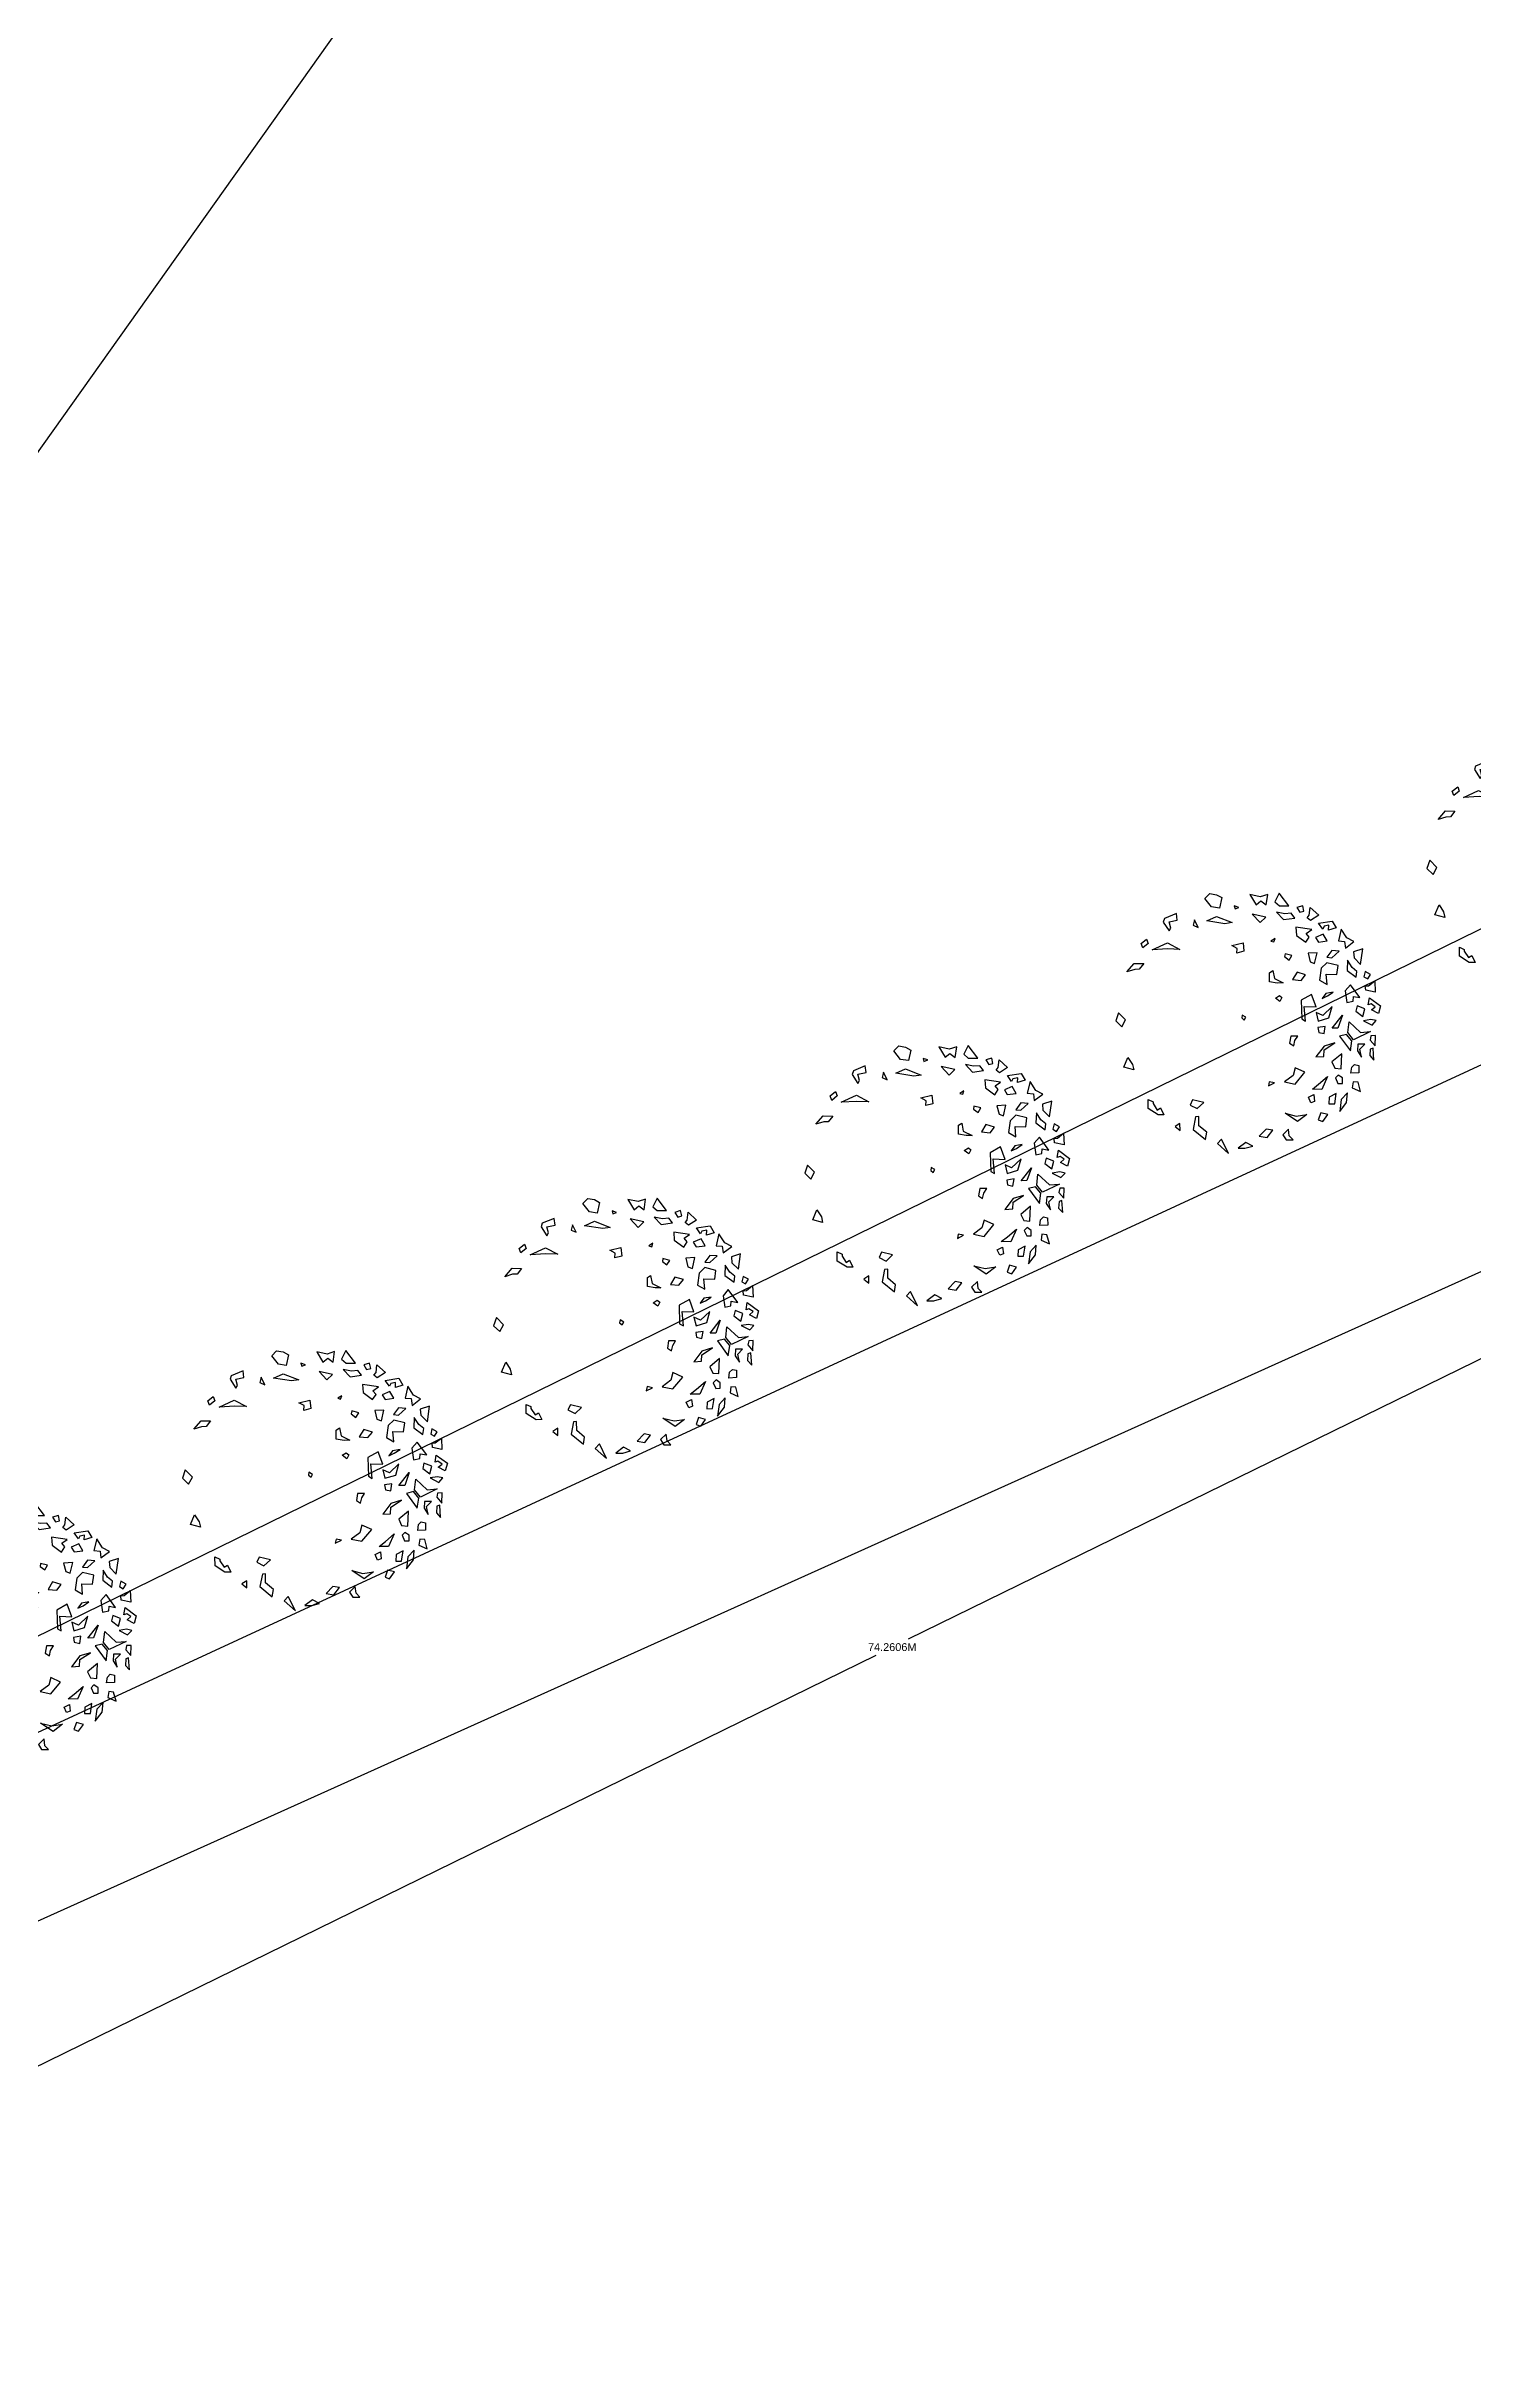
# Model space of a CAD drawing. Header units: inches. Extents: x 625 to 2719, y 1 to 1360.
# Drawn here: x 1494.3 to 1527.2, y 175.6 to 229.1 of the extents above; entities that cross this region are included whole.
import ezdxf

# ---------------------------------------------------------------- set-up
doc = ezdxf.new("R2010")
doc.units = ezdxf.units.IN
doc.header["$MEASUREMENT"] = 0
doc.layers.add('CAY', color=94, linetype='Continuous')
doc.layers.add('DIENHOA', color=3, linetype='Continuous')
doc.styles.get("Standard").update_dxf_attribs({"font": 'arial.ttf'})
doc.dimstyles.get("Standard").update_dxf_attribs({"dimtxt": 0.18, "dimasz": 0.18, "dimexe": 0.18, "dimexo": 0.0625, "dimgap": 0.09, "dimtad": 0, "dimtih": 1, "dimtoh": 1, "dimdec": 4, "dimzin": 0, "dimdsep": 46, "dimtxsty": 'Standard', "dimcen": 0.09, "dimadec": 0, "dimazin": 0, "dimtfac": 1, "dimtdec": 4, "dimtofl": 0, "dimtmove": 0, "dimatfit": 3, "dimfxl": 1, "dimtolj": 1, "dimtzin": 0, "dimarcsym": 0})

# ---------------------------------------------------------------- blocks, each defined once
blk = doc.blocks.new('*D56')
at = {"color": 0, "lineweight": -2, "transparency": 16777216}
for start, end in [(107.5412, 177.7193), (28.4608, 98.7181)]:
    blk.add_arc((1476.539, 183.786), 4.379, start, end, dxfattribs=at)
at = {"color": 0, "transparency": 16777216}
for points in [[(1480.415, 185.886), (1480.362, 185.859), (1480.471, 185.712)], [(1472.194, 183.959), (1472.134, 183.96), (1472.16, 183.78)]]:
    blk.add_solid(points, dxfattribs=at)
at = {"layer": 'Defpoints', "color": 0, "transparency": 16777216}
for p in [(1543.224, 216.462), (1477.492, 188.059), (1404.317, 183.691), (1476.539, 183.786), (1476.539, 183.786)]:
    blk.add_point(p, dxfattribs=at)
at = {"color": 0, "transparency": 16777216, "insert": (1475.547, 188.051), "char_height": 0.18, "attachment_point": 5}
blk.add_mtext('\\A1;154°', dxfattribs=at)
blk = doc.blocks.new('*D60')
at = {"color": 0, "lineweight": -2, "transparency": 16777216}
for p, q in [((1543.252, 216.406), (1547.225, 208.298)), ((1546.984, 208.381), (1514.174, 192.304)), ((1480.622, 175.863), (1513.432, 191.94)), ((1476.567, 183.729), (1480.54, 175.622))]:
    blk.add_line(p, q, dxfattribs=at)
at = {"color": 0, "transparency": 16777216}
for points in [[(1546.97, 208.408), (1546.997, 208.354), (1547.145, 208.46)], [(1480.609, 175.89), (1480.635, 175.836), (1480.46, 175.783)]]:
    blk.add_solid(points, dxfattribs=at)
at = {"layer": 'Defpoints', "color": 0, "transparency": 16777216}
for p in [(1543.224, 216.462), (1547.145, 208.46), (1476.539, 183.786)]:
    blk.add_point(p, dxfattribs=at)
at = {"color": 0, "transparency": 16777216, "insert": (1513.803, 192.122), "char_height": 0.18, "attachment_point": 5}
blk.add_mtext('\\A1;74.2606M', dxfattribs=at)
blk = doc.blocks.new('*D62')
at = {"color": 0, "lineweight": -2, "transparency": 16777216}
for start, end in [(183.6776, 223.7557), (229.9138, 269.8157)]:
    blk.add_arc((1539.627, 324.951), 4.95, start, end, dxfattribs=at)
at = {"color": 0, "transparency": 16777216}
for points in [[(1534.657, 324.632), (1534.717, 324.634), (1534.678, 324.813)], [(1539.61, 320.03), (1539.611, 319.97), (1539.791, 320.003)]]:
    blk.add_solid(points, dxfattribs=at)
at = {"layer": 'Defpoints', "color": 0, "transparency": 16777216}
for p in [(1539.627, 324.951), (1539.627, 324.951), (1535.415, 322.35), (1368.404, 320.185), (1543.224, 216.462)]:
    blk.add_point(p, dxfattribs=at)
at = {"color": 0, "transparency": 16777216, "insert": (1536.235, 321.345), "char_height": 0.18, "attachment_point": 5}
blk.add_mtext('\\A1;90°', dxfattribs=at)
blk = doc.blocks.new('*D63')
at = {"color": 0, "lineweight": -2, "transparency": 16777216}
for start, end in [(94.0195, 146.4898), (151.4502, 203.985)]:
    blk.add_arc((1543.224, 216.462), 4.864, start, end, dxfattribs=at)
at = {"color": 0, "transparency": 16777216}
for points in [[(1542.882, 221.344), (1542.885, 221.284), (1543.063, 221.324)], [(1538.807, 214.497), (1538.753, 214.472), (1538.856, 214.322)]]:
    blk.add_solid(points, dxfattribs=at)
at = {"layer": 'Defpoints', "color": 0, "transparency": 16777216}
for p in [(1540.411, 301.298), (1540.1, 220.19), (1543.224, 216.462), (1543.224, 216.462), (1476.539, 183.786)]:
    blk.add_point(p, dxfattribs=at)
at = {"color": 0, "transparency": 16777216, "insert": (1539.055, 218.967), "char_height": 0.18, "attachment_point": 5}
blk.add_mtext('\\A1;114°', dxfattribs=at)
blk = doc.blocks.new('Cay01-mb')
at = {"layer": 'DIENHOA'}
for p, q in [((57, 1540), (29, 1436)), ((189, 1426), (57, 1540)), ((-645, 1301), (-522, 1333)), ((-578, 1246), (-645, 1301)), ((-522, 1333), (-522, 1226)), ((-449, 1284), (-386, 1423)), ((-369, 1287), (-449, 1284)), ((-386, 1423), (-298, 1419)), ((-366, 1367), (-386, 1316)), ((-386, 1316), (-369, 1287)), ((-322, 1335), (-366, 1367)), ((-298, 1419), (-322, 1335)), ((-140, 1458), (-258, 1458)), ((-258, 1458), (-165, 1361)), ((-165, 1361), (-123, 1415)), ((-64, 1501), (-140, 1458)), ((-123, 1415), (-55, 1382)), ((-64, 1307), (-114, 1242)), ((-55, 1382), (-64, 1501)), ((-47, 1199), (-64, 1307)), ((29, 1436), (88, 1404)), ((164, 1328), (71, 1328)), ((71, 1328), (164, 1263)), ((88, 1404), (189, 1426)), ((231, 1350), (164, 1328)), ((164, 1263), (282, 1307)), ((282, 1307), (231, 1350)), ((341, 1458), (282, 1426)), ((282, 1426), (324, 1382)), ((324, 1382), (366, 1404)), ((366, 1404), (341, 1458)), ((417, 1339), (434, 1371)), ((459, 1317), (417, 1339)), ((425, 1458), (535, 1393)), ((434, 1371), (425, 1458)), ((535, 1393), (459, 1317)), ((552, 1307), (695, 1361)), ((611, 1253), (552, 1307)), ((619, 1285), (611, 1253)), ((670, 1307), (619, 1285)), ((678, 1253), (670, 1307)), ((754, 1296), (678, 1253)), ((695, 1361), (754, 1296)), ((-789, 1112), (-964, 1099)), ((-964, 1099), (-910, 1006)), ((-846, 1025), (-789, 1112)), ((-706, 1088), (-739, 1025)), ((-705, 1242), (-724, 1177)), ((-724, 1177), (-663, 1176)), ((-640, 1093), (-706, 1088)), ((-649, 1221), (-705, 1242)), ((-693, 979), (-640, 1093)), ((-663, 1176), (-649, 1221)), ((-567, 1211), (-578, 1246)), ((-522, 1226), (-567, 1211)), ((-430, 1181), (-547, 1048)), ((-547, 1048), (-468, 1005)), ((-468, 1005), (-347, 1050)), ((-427, 1107), (-430, 1181)), ((-375, 1114), (-427, 1107)), ((-347, 1050), (-375, 1114)), ((-319, 1261), (-334, 1169)), ((-334, 1169), (-274, 1168)), ((-231, 1257), (-319, 1261)), ((-274, 1168), (-231, 1257)), ((-182, 1091), (-232, 1004)), ((-97, 1004), (-182, 1091)), ((-114, 1242), (-81, 1155)), ((-81, 1155), (-47, 1199)), ((63, 1209), (-30, 1123)), ((-30, 1123), (-13, 1037)), ((-13, 1037), (88, 950)), ((139, 1145), (63, 1209)), ((71, 1047), (139, 1145)), ((172, 993), (71, 1047)), ((493, 1220), (316, 1209)), ((316, 1209), (341, 1123)), ((341, 1123), (459, 1069)), ((442, 1166), (493, 1220)), ((484, 1134), (442, 1166)), ((459, 1069), (484, 1134)), ((627, 1199), (552, 1145)), ((552, 1145), (594, 1101)), ((594, 1101), (686, 1134)), ((686, 1134), (627, 1199)), ((762, 1188), (728, 1112)), ((728, 1112), (821, 1166)), ((804, 1231), (762, 1188)), ((821, 1166), (804, 1231)), ((821, 1015), (872, 1112)), ((872, 1112), (846, 907)), ((939, 1134), (914, 1091)), ((914, 1091), (948, 1058)), ((1032, 1069), (939, 1134)), ((948, 1058), (1032, 1069)), ((1040, 1037), (1032, 1004)), ((1158, 972), (1040, 1037)), ((-1045, 902), (-1128, 819)), ((-1128, 819), (-994, 815)), ((-1022, 986), (-1045, 902)), ((-932, 908), (-1022, 986)), ((-1002, 883), (-932, 908)), ((-994, 815), (-1002, 883)), ((-822, 831), (-932, 723)), ((-910, 1006), (-846, 1025)), ((-805, 745), (-822, 831)), ((-739, 1025), (-804, 959)), ((-804, 959), (-693, 979)), ((-544, 756), (-569, 788)), ((-569, 788), (-569, 734)), ((-308, 842), (-367, 788)), ((-367, 788), (-342, 766)), ((-342, 766), (-283, 788)), ((-283, 788), (-308, 842)), ((-232, 1004), (-140, 972)), ((-140, 972), (-97, 1004)), ((-47, 853), (-123, 788)), ((-123, 788), (-81, 702)), ((-81, 702), (-22, 777)), ((-22, 777), (-47, 853)), ((88, 950), (172, 993)), ((172, 788), (164, 658)), ((316, 756), (172, 788)), ((282, 1004), (248, 928)), ((248, 928), (273, 864)), ((273, 864), (282, 928)), ((282, 928), (282, 1004)), ((493, 810), (408, 907)), ((408, 907), (434, 766)), ((459, 691), (493, 810)), ((552, 950), (644, 831)), ((611, 777), (552, 950)), ((644, 831), (611, 777)), ((653, 972), (821, 1015)), ((745, 896), (653, 972)), ((754, 874), (728, 799)), ((728, 799), (931, 810)), ((846, 907), (745, 896)), ((846, 885), (754, 874)), ((931, 810), (846, 885)), ((956, 983), (914, 918)), ((914, 918), (973, 874)), ((973, 907), (956, 983)), ((1057, 874), (973, 907)), ((973, 874), (1057, 874)), ((1032, 1004), (1091, 961)), ((1082, 766), (1116, 799)), ((1091, 961), (1158, 972)), ((1116, 799), (1184, 756)), ((-1328, 507), (-1269, 539)), ((-1269, 539), (-1185, 453)), ((-1075, 637), (-1117, 604)), ((-1117, 604), (-1084, 594)), ((-1084, 594), (-1075, 637)), ((-932, 723), (-805, 745)), ((-569, 734), (-544, 756)), ((-283, 572), (-199, 539)), ((-283, 529), (-283, 572)), ((-199, 475), (-283, 529)), ((-199, 539), (-106, 594)), ((-140, 539), (-199, 475)), ((-106, 594), (-140, 539)), ((164, 658), (341, 550)), ((240, 648), (316, 756)), ((383, 572), (240, 648)), ((341, 550), (383, 572)), ((434, 766), (366, 723)), ((366, 723), (459, 691)), ((552, 723), (518, 648)), ((518, 648), (568, 626)), ((611, 669), (552, 723)), ((568, 626), (611, 669)), ((762, 712), (728, 594)), ((728, 594), (779, 453)), ((762, 572), (762, 712)), ((821, 529), (762, 572)), ((779, 453), (821, 529)), ((1040, 615), (905, 712)), ((905, 712), (922, 572)), ((922, 572), (998, 561)), ((998, 561), (1040, 615)), ((1091, 723), (1082, 766)), ((1133, 572), (1082, 550)), ((1082, 550), (1091, 507)), ((1141, 680), (1091, 723)), ((1184, 539), (1133, 572)), ((1184, 756), (1141, 680)), ((1158, 496), (1184, 539)), ((1268, 691), (1234, 648)), ((1234, 648), (1285, 604)), ((1369, 658), (1268, 691)), ((1285, 604), (1369, 658)), ((1386, 464), (1302, 529)), ((1302, 529), (1327, 431)), ((-1379, 453), (-1328, 507)), ((-1362, 377), (-1379, 453)), ((-1244, 388), (-1362, 377)), ((-1185, 453), (-1244, 388)), ((-1008, 410), (-1143, 259)), ((-1143, 259), (-1126, 377)), ((-1126, 377), (-974, 485)), ((-974, 485), (-1008, 410)), ((-763, 345), (-721, 464)), ((-704, 377), (-763, 345)), ((-721, 464), (-637, 421)), ((-662, 345), (-704, 377)), ((-637, 421), (-662, 345)), ((-13, 485), (21, 496)), ((-13, 431), (-13, 485)), ((46, 453), (-13, 431)), ((21, 496), (46, 453)), ((476, 410), (434, 345)), ((434, 345), (493, 291)), ((501, 356), (476, 410)), ((493, 291), (543, 313)), ((543, 313), (501, 356)), ((855, 259), (754, 194)), ((905, 96), (855, 259)), ((1049, 313), (1032, 442)), ((1032, 442), (1116, 313)), ((1057, 226), (1049, 313)), ((1116, 313), (1057, 226)), ((1091, 507), (1158, 496)), ((1243, 421), (1234, 334)), ((1234, 334), (1293, 291)), ((1327, 345), (1243, 421)), ((1293, 291), (1327, 345)), ((1327, 431), (1428, 345)), ((1428, 345), (1386, 464)), ((-1395, 21), (-1421, -120)), ((-1328, -12), (-1395, 21)), ((-1134, 140), (-1227, 151)), ((-1227, 151), (-1185, 107)), ((-1185, 107), (-1134, 140)), ((-13, 42), (-55, 21)), ((-55, 21), (-30, -1)), ((-30, -1), (4, 10)), ((4, 10), (-13, 42)), ((754, 194), (813, 129)), ((813, 129), (821, 10)), ((821, 10), (905, 96)), ((1108, 140), (1116, 205)), ((1175, 129), (1108, 140)), ((1116, 205), (1184, 172)), ((1184, 172), (1175, 129)), ((1209, -87), (1259, 21)), ((1259, 21), (1268, -109)), ((1386, 215), (1327, 161)), ((1327, 161), (1377, 96)), ((1377, 96), (1420, 129)), ((1420, 129), (1386, 215)), ((-1421, -120), (-1395, -152)), ((-1395, -152), (-1277, -152)), ((-1362, -98), (-1328, -12)), ((-1294, -120), (-1362, -98)), ((-1277, -152), (-1294, -120)), ((-1202, -422), (-1176, -238)), ((-1176, -238), (-1041, -163)), ((-1041, -163), (-1117, -271)), ((771, -87), (728, -130)), ((728, -130), (762, -163)), ((762, -163), (771, -87)), ((1116, -174), (1209, -87)), ((1268, -109), (1116, -174)), ((1352, -271), (1285, -238)), ((1285, -238), (1302, -325)), ((-1328, -487), (-1336, -411)), ((-1336, -411), (-1286, -422)), ((-1277, -498), (-1328, -487)), ((-1286, -422), (-1277, -498)), ((-1117, -271), (-1202, -422)), ((1200, -390), (1150, -444)), ((1150, -444), (1175, -552)), ((1175, -552), (1234, -487)), ((1234, -487), (1200, -390)), ((1302, -325), (1369, -325)), ((1411, -260), (1352, -271)), ((1369, -325), (1411, -260)), ((-1185, -671), (-1126, -584)), ((-1151, -790), (-1185, -671)), ((-1126, -703), (-1151, -790)), ((-1126, -584), (-1100, -660)), ((-1100, -660), (-1126, -703)), ((1226, -671), (1150, -714)), ((1150, -714), (1158, -822)), ((1158, -822), (1200, -757)), ((1200, -757), (1226, -671)), ((526, -865), (434, -952)), ((434, -952), (467, -1006)), ((467, -1006), (543, -962)), ((543, -962), (526, -865)), ((627, -995), (611, -1027)), ((712, -1049), (627, -995)), ((821, -1016), (712, -1049)), ((880, -1070), (821, -1016)), ((1150, -941), (973, -919)), ((973, -919), (990, -984)), ((990, -984), (1150, -941)), ((-713, -1092), (-822, -1114)), ((-822, -1114), (-763, -1189)), ((-763, -1189), (-671, -1168)), ((-671, -1168), (-713, -1092)), ((577, -1211), (577, -1276)), ((644, -1254), (577, -1211)), ((577, -1276), (644, -1254)), ((611, -1027), (712, -1124)), ((712, -1124), (880, -1070)), ((-283, -1395), (-350, -1297)), ((-350, -1297), (-258, -1297)), ((-199, -1319), (-283, -1395)), ((-258, -1297), (-199, -1319)), ((164, -1362), (214, -1330)), ((248, -1416), (164, -1362)), ((214, -1330), (231, -1341)), ((231, -1341), (316, -1341)), ((366, -1362), (248, -1416)), ((316, -1341), (316, -1297)), ((316, -1297), (400, -1308)), ((400, -1308), (366, -1362))]:
    blk.add_line(p, q, dxfattribs=at)
blk = doc.blocks.new('*U52')
at = {"layer": 'CAY', "xscale": 0.002084981519787696, "yscale": 0.002084981519787696, "zscale": 0.002084981519787696, "rotation": 96.87081809603623}
blk.add_blockref('Cay01-mb', (4.361, -0.522), dxfattribs=at)
blk = doc.blocks.new('*U53')
at = {"color": 0, "linetype": 'ByBlock', "lineweight": -2, "transparency": 16777216, "rotation": 206.1054209909859}
for p in [(1533.241, 211.57), (1526.057, 208.05), (1518.873, 204.53), (1511.69, 201.01), (1504.506, 197.49), (1497.322, 193.969)]:
    blk.add_blockref('*U52', p, dxfattribs=at)

msp = doc.modelspace()

# ---------------------------------------------------------------- linework, layer by layer
for p, q in [((1547.24019, 214.74356), (1482.15173, 184.63778)), ((1486.25137, 182.28248), (1547.49932, 209.84571))]:
    msp.add_line(p, q)
for points in [[(1368.40441, 320.18532), (1539.62685, 324.95052), (1543.22412, 216.46206), (1476.53912, 183.78559), (1404.31728, 183.6914), (1351.01902, 206.24023), (1368.68494, 322.02395), (1264.21842, 320.46031)], [(1540.41111, 301.29842), (1543.22412, 216.46206), (1476.53912, 183.78559), (1404.31728, 183.6914), (1351.01902, 206.24023), (1364.90431, 297.24544)], [(1479.89576, 199.77377), (1502.12632, 231.04845)]]:
    msp.add_lwpolyline(points)

# ---------------------------------------------------------------- block references
msp.add_blockref('*U53', (0, 0))

# ---------------------------------------------------------------- dimensions: what is measured, and where the dimension line sits
for base, line1, line2, picture, middle in [((1535.41487, 322.34957), ((1539.62685, 324.95052), (1543.22412, 216.46206)), ((1368.40441, 320.18532), (1539.62685, 324.95052)), '*D62', (1536.23477, 321.34505)), ((1540.09961, 220.18995), ((1543.22412, 216.46206), (1476.53912, 183.78559)), ((1540.41111, 301.29842), (1543.22412, 216.46206)), '*D63', (1539.05465, 218.96711)), ((1477.4922, 188.05942), ((1476.53912, 183.78559), (1404.31728, 183.6914)), ((1543.22412, 216.46206), (1476.53912, 183.78559)), '*D56', (1475.5474, 188.05062))]:
    dim = msp.add_angular_dim_2l(base=base, line1=line1, line2=line2, dimstyle='Standard')
    dim.commit()
    dim.dimension.update_dxf_attribs({"geometry": picture, "text_midpoint": middle})
dim = msp.add_aligned_dim(p1=(1476.53912, 183.78559), p2=(1543.22412, 216.46206), distance=-8.91129, text='<>M', dimstyle='Standard')
dim.commit()
dim.dimension.update_dxf_attribs({"geometry": '*D60', "text_midpoint": (1513.8028, 192.12162)})

doc.saveas('drawing.dxf')
